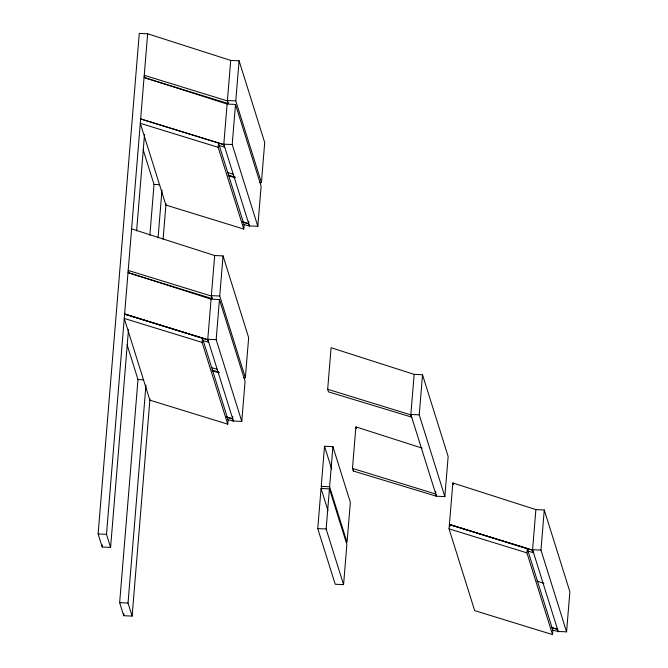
<?xml version="1.0" encoding="UTF-8"?>
<svg xmlns="http://www.w3.org/2000/svg" width="668" height="668" viewBox="0 0 668 668"><rect width="100%" height="100%" fill="white"/><g stroke="black" fill="none" stroke-linecap="round" stroke-linejoin="round"><path stroke-width="1" d="M128.506 329.466L110.587 547.401L102.212 547.025L98.121 533.966L139.278 33.4L147.653 33.776L230.71 60.412L239.086 60.788L264.712 142.534L261.413 182.648L259.551 182.564M102.212 547.025L102.379 544.946M110.587 547.401L106.496 534.35L147.653 33.776M136.614 230.877L144.547 134.36M149.966 399.046L132.122 616.096L123.739 615.721L119.647 602.67L137.992 379.541L127.095 344.771M149.849 235.295L154.032 184.443L143.136 149.665M123.739 615.721L123.914 613.641M132.122 616.096L128.031 603.045L145.95 385.11M158.066 237.741L161.99 190.004M163.109 239.119L166.015 203.815M202.12 342.417L124.248 318.436L149.874 400.182L227.738 424.163L202.12 342.417L202.471 338.192L124.607 314.06L207.748 339.67L208.566 342.275L202.629 340.446M218.16 147.302L218.511 143.086L244.129 224.832L243.778 229.057L165.914 205.068L140.288 123.321L218.16 147.302L243.778 229.057M128.022 272.536L211.08 299.164L207.74 339.778L124.607 314.06M211.338 296.024L128.198 270.423L129.016 273.028L212.157 298.638L211.338 296.024L214.67 255.527L131.613 228.89M144.063 77.421L227.12 104.049L223.78 144.672L140.656 118.946L223.788 144.555L224.607 147.169L218.67 145.34M227.379 100.91L144.238 75.309L145.056 77.922L228.197 103.523L227.379 100.91L230.71 60.412M212.157 298.638L211.372 295.64L219.747 296.016L245.365 377.762L243.503 377.679M228.197 103.523L227.412 100.526L235.787 100.901L261.413 182.648M216.165 339.661L207.781 339.277L233.399 421.032L241.783 421.408L216.165 339.661L219.463 299.54L211.08 299.164M219.747 296.016L223.045 255.902L214.67 255.527M232.205 144.547L223.822 144.171L249.44 225.918L257.823 226.293L232.205 144.547L235.503 104.425L227.12 104.049M235.787 100.901L239.086 60.788M227.738 424.163L228.089 419.947L202.471 338.192M232.748 416.364L232.539 418.919L226.602 417.082M248.797 221.25L248.579 223.805L242.643 221.968M227.429 419.587L233.399 421.032M243.469 224.473L249.44 225.918M241.783 421.408L245.081 381.294L219.463 299.54M245.365 377.762L248.663 337.649L223.045 255.902M257.823 226.293L261.121 186.18L235.503 104.425M411.672 417.099L328.497 391.882L327.679 389.269L331.094 347.736L414.152 374.372L422.527 374.748L448.153 456.495L444.855 496.608L436.471 496.232L410.853 414.486L419.228 414.861L444.855 496.608M317.759 528.605L321.058 488.492L329.441 488.867L346.876 544.512L343.577 584.625L335.202 584.25L317.759 528.605L326.143 528.981L343.577 584.625M321.851 488.366L321.233 486.379L324.531 446.266L332.906 446.641L350.349 502.286L347.051 542.399L329.608 486.755L332.906 446.641M326.143 528.981L329.441 488.867M436.471 496.232L353.305 471.015L352.487 468.41L355.894 426.877L422.143 448.119M353.305 471.015L353.414 469.604M411.638 417.483L410.82 414.878L414.152 374.372M419.228 414.861L422.527 374.748M436.438 496.625L435.62 494.011L435.82 491.565M449.956 526.234L449.414 524.497L527.269 548.628L552.887 630.375L552.545 634.6L474.672 610.619L449.055 528.872L452.829 482.964L535.878 509.6L544.261 509.976L569.879 591.723L566.581 631.845L558.206 631.46L532.58 549.714L540.963 550.09L566.581 631.845M552.545 634.6L526.918 552.853L527.269 548.628M535.878 509.6L532.538 550.215L449.414 524.497L532.546 550.106L533.365 552.712L527.428 550.883M540.963 550.09L544.261 509.976M557.388 628.855L557.346 629.356L551.401 627.519M552.236 630.024L558.206 631.46M154.032 184.443L159.619 184.694M137.992 379.549L143.578 379.8M321.233 486.379L329.608 486.755M98.121 533.966L106.496 534.35M119.647 602.67L128.031 603.045M227.437 172.427L233.374 174.256M228.256 175.041L235.186 177.179M242.651 221.868L248.588 223.696L249.406 226.302M327.679 389.269L410.82 414.878M211.397 367.542L217.334 369.371M212.215 370.156L219.137 372.285M226.611 416.974L232.547 418.803L233.366 421.416M352.487 468.41L435.62 494.011M449.055 528.872L526.918 552.853M551.417 627.411L557.354 629.239L558.172 631.853M228.189 175.584L235.111 177.797M212.148 370.69L219.071 372.911M536.955 581.127L543.877 583.348M452.829 482.964L453.372 484.709M355.894 426.877L356.445 428.614M324.531 446.266L331.695 469.12M321.058 488.492L327.913 510.352"/></g></svg>
